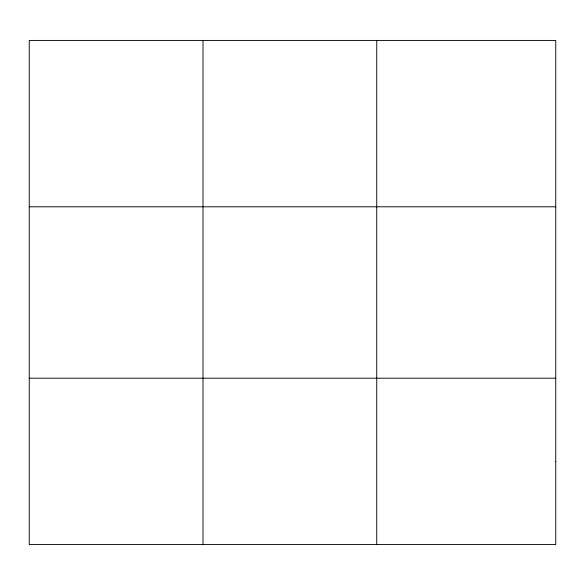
<?xml version="1.0" encoding="UTF-8"?>
<svg xmlns="http://www.w3.org/2000/svg" width="585" height="585" viewBox="0 0 585 585"><rect width="100%" height="100%" fill="white"/><g stroke="black" fill="none" stroke-linecap="round" stroke-linejoin="round"><path stroke-width="0.88" d="M202.995 544.569L202.995 40.431M376.74 544.569L376.74 40.431M29.25 206.797L555.75 206.797M29.25 378.202L555.75 378.202M555.75 461.389L555.75 544.569L29.25 544.569L29.25 40.431L555.75 40.431L555.75 461.389"/></g></svg>
